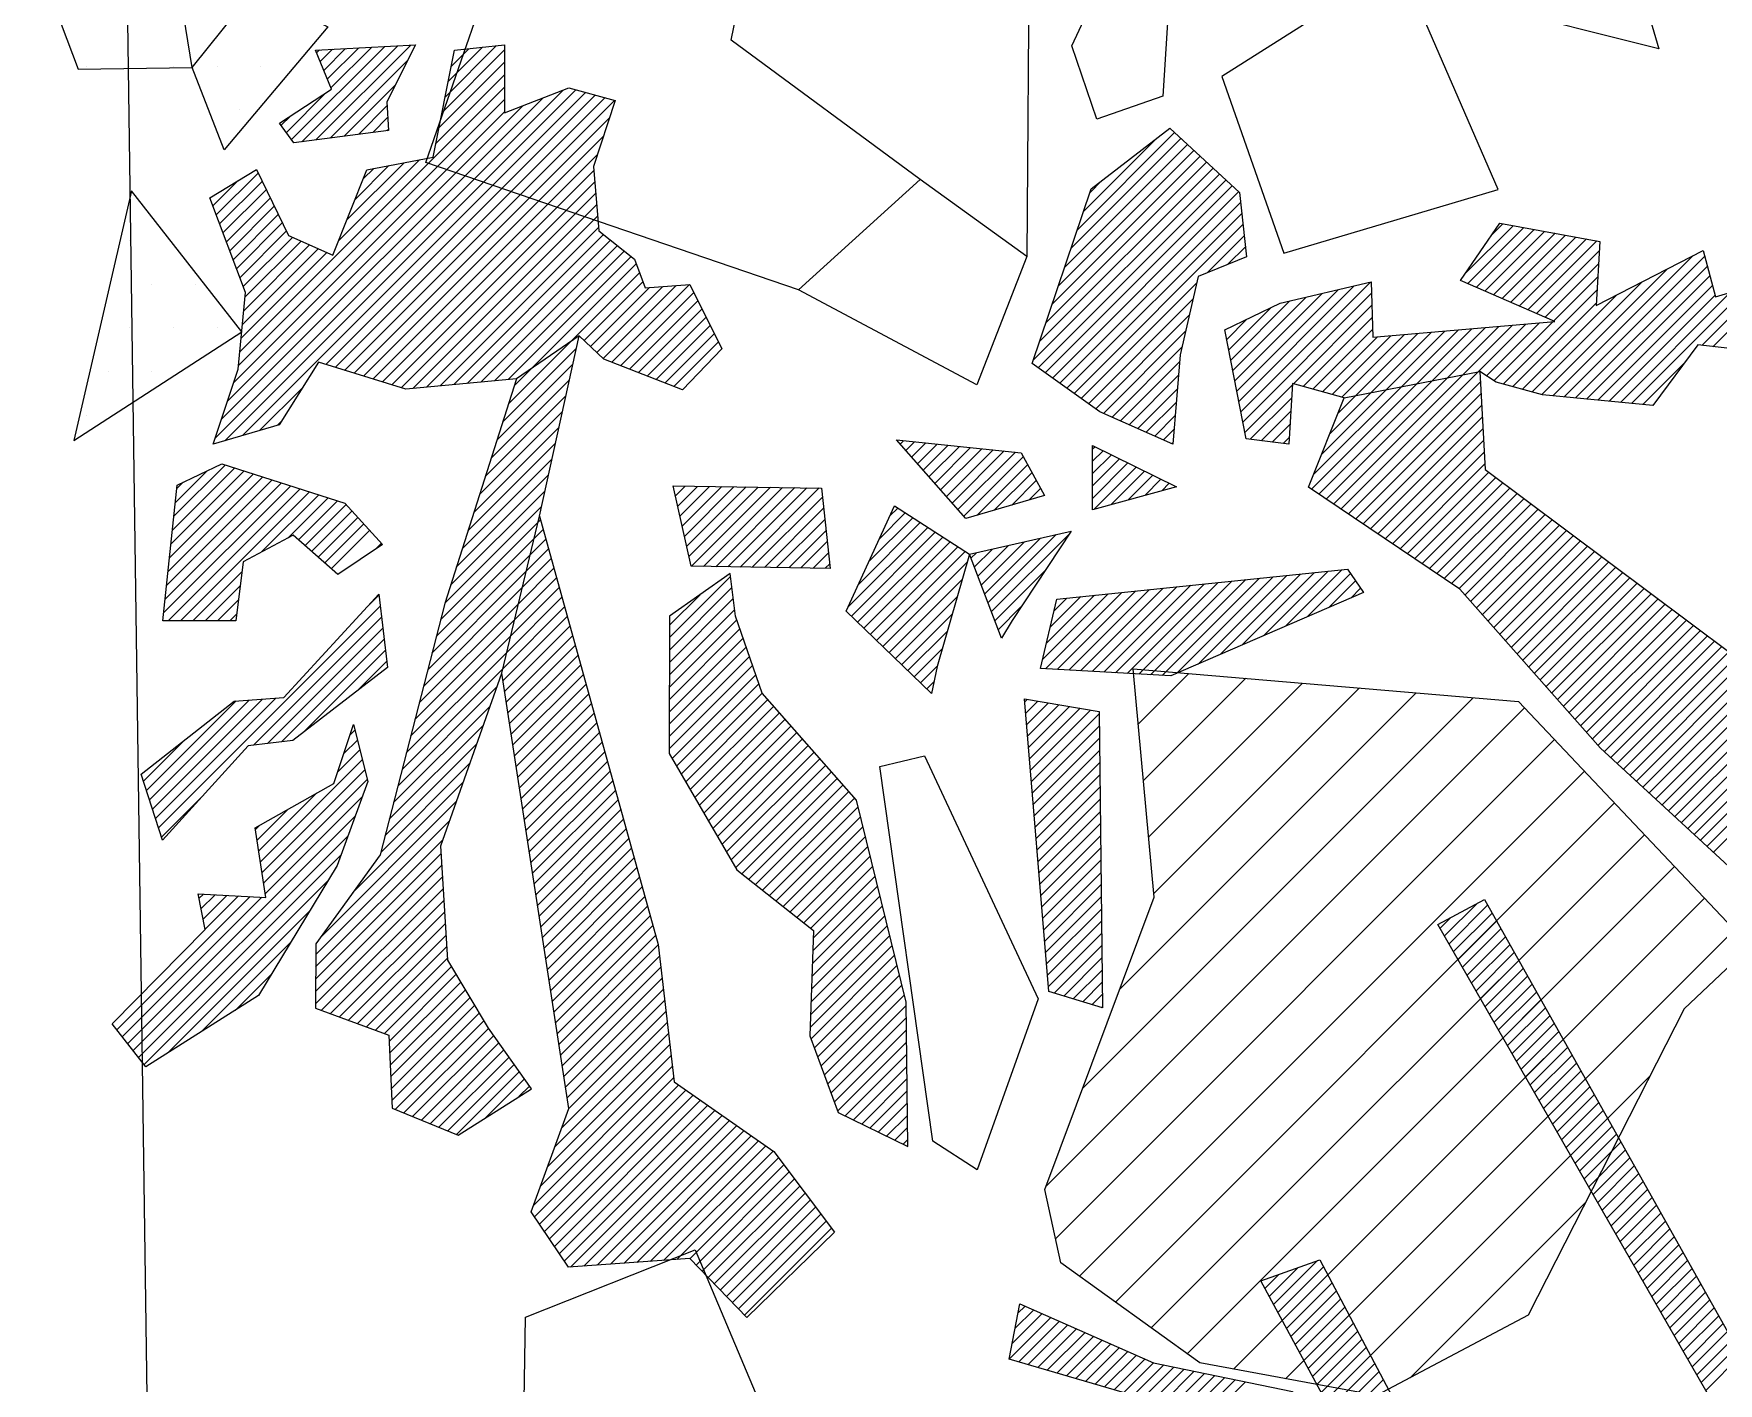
# Model space of a CAD drawing. Header units: metres. Extents: x -3.84 to -2.43, y -15.32 to -13.06.
# Drawn here: x -3.8401 to -3.3573, y -14.9024 to -14.5157 of the extents above; entities that cross this region are included whole.
import ezdxf

# ---------------------------------------------------------------- set-up
doc = ezdxf.new("R2010")
doc.units = ezdxf.units.M
doc.header["$LTSCALE"] = 25
doc.header["$MEASUREMENT"] = 0
doc.linetypes.add('STRICHPUNKTX2', pattern=[2, 1, -0.5, 0, -0.5])
doc.layers.get('0').update_dxf_attribs({"linetype": 'CONTINUOUS'})
for name, color, linetype in [('FEUER', 1, 'CONTINUOUS'), ('GRABUNGSGRENZE', 3, 'STRICHPUNKTX2'), ('KNOCHEN', 2, 'CONTINUOUS'), ('KNOCHENSCHRAFF', 2, 'CONTINUOUS'), ('STEINE', 4, 'CONTINUOUS'), ('STEINESCHRAFF', 4, 'CONTINUOUS')]:
    doc.layers.add(name, color=color, linetype=linetype)

# ---------------------------------------------------------------- blocks, each defined once
blk = doc.blocks.new('*X2')
at = {"color": 0}
for p, q in [((-372.307, -1453.827), (-370.516, -1452.036)), ((-372.218, -1453.384), (-370.752, -1451.918)), ((-372.128, -1452.941), (-371.147, -1451.96)), ((-372.039, -1452.498), (-371.542, -1452.002)), ((-371.95, -1452.055), (-371.938, -1452.043)), ((-372.397, -1454.27), (-370.517, -1452.39)), ((-372.486, -1454.713), (-370.517, -1452.744)), ((-378.811, -1463.159), (-368.837, -1453.186)), ((-378.633, -1462.627), (-369.414, -1453.409)), ((-378.53, -1463.232), (-368.476, -1453.178)), ((-378.139, -1461.073), (-370.518, -1453.452)), ((-378.102, -1460.682), (-370.518, -1453.098)), ((-378.028, -1463.083), (-368.198, -1453.253)), ((-375.64, -1461.049), (-367.92, -1453.329)), ((-375.37, -1461.132), (-367.642, -1453.404)), ((-375.1, -1461.216), (-367.364, -1453.48)), ((-378.454, -1462.096), (-369.991, -1453.632)), ((-378.276, -1461.564), (-370.519, -1453.807)), ((-374.829, -1461.299), (-367.51, -1453.98)), ((-374.559, -1461.382), (-367.682, -1454.505)), ((-375.264, -1457.491), (-372.957, -1455.184)), ((-375.031, -1456.904), (-373.392, -1455.266)), ((-374.797, -1456.317), (-373.828, -1455.347)), ((-374.564, -1455.73), (-374.263, -1455.429)), ((-374.289, -1461.465), (-367.853, -1455.029)), ((-378.873, -1456.504), (-378.148, -1455.779)), ((-378.777, -1456.761), (-377.579, -1455.563)), ((-378.68, -1457.018), (-377.463, -1455.801)), ((-374.018, -1461.549), (-367.956, -1455.486)), ((-373.748, -1461.632), (-367.929, -1455.813)), ((-378.584, -1457.275), (-377.348, -1456.039)), ((-378.487, -1457.532), (-377.233, -1456.278)), ((-373.478, -1461.715), (-367.903, -1456.14)), ((-378.391, -1457.789), (-377.117, -1456.516)), ((-378.294, -1458.047), (-377.002, -1456.754)), ((-373.146, -1461.737), (-367.876, -1456.467)), ((-372.756, -1461.7), (-367.849, -1456.794)), ((-378.198, -1458.304), (-376.886, -1456.992)), ((-378.101, -1458.561), (-376.771, -1457.23)), ((-372.365, -1461.663), (-367.823, -1457.121)), ((-371.974, -1461.626), (-367.676, -1457.327)), ((-378.065, -1460.292), (-375.612, -1457.839)), ((-378.028, -1459.901), (-375.858, -1457.731)), ((-378.005, -1458.818), (-376.593, -1457.406)), ((-377.991, -1459.511), (-376.103, -1457.623)), ((-377.954, -1459.12), (-376.348, -1457.514)), ((-371.584, -1461.589), (-367.479, -1457.485)), ((-371.193, -1461.552), (-367.283, -1457.642)), ((-370.802, -1461.514), (-367.087, -1457.799)), ((-370.412, -1461.477), (-366.891, -1457.957)), ((-369.737, -1461.156), (-366.745, -1458.165)), ((-368.62, -1460.393), (-366.649, -1458.422)), ((-368.239, -1460.365), (-366.553, -1458.68)), ((-368.055, -1460.535), (-366.364, -1458.844)), ((-367.872, -1460.706), (-365.98, -1458.814)), ((-367.689, -1460.877), (-365.597, -1458.784)), ((-367.443, -1460.984), (-365.213, -1458.754)), ((-367.189, -1461.083), (-365.093, -1458.988)), ((-366.934, -1461.182), (-364.976, -1459.224)), ((-366.679, -1461.281), (-364.858, -1459.46)), ((-366.425, -1461.379), (-364.741, -1459.696)), ((-366.17, -1461.478), (-364.623, -1459.932)), ((-365.915, -1461.577), (-364.506, -1460.168)), ((-370.571, -1462.697), (-368.461, -1460.587)), ((-370.405, -1462.178), (-368.62, -1460.393)), ((-365.661, -1461.676), (-364.388, -1460.404)), ((-370.737, -1463.217), (-368.56, -1461.04)), ((-370.239, -1461.658), (-369.737, -1461.156)), ((-377.526, -1462.935), (-376.314, -1461.723)), ((-370.902, -1463.736), (-368.66, -1461.493)), ((-371.068, -1464.255), (-368.759, -1461.946)), ((-377.024, -1462.787), (-376.918, -1462.681)), ((-371.234, -1464.775), (-368.859, -1462.399)), ((-371.4, -1465.294), (-368.958, -1462.852)), ((-371.566, -1465.814), (-369.058, -1463.305)), ((-371.732, -1466.333), (-369.157, -1463.758)), ((-371.898, -1466.853), (-369.257, -1464.212)), ((-372.23, -1467.892), (-369.456, -1465.118)), ((-372.064, -1467.372), (-369.356, -1464.665)), ((-372.352, -1468.367), (-369.56, -1465.576)), ((-369.56, -1465.576), (-369.486, -1465.501)), ((-372.474, -1468.843), (-369.672, -1466.041)), ((-369.784, -1466.506), (-369.332, -1466.055)), ((-369.672, -1466.041), (-369.409, -1465.778)), ((-372.597, -1469.319), (-369.784, -1466.506)), ((-369.896, -1466.972), (-369.256, -1466.332)), ((-372.719, -1469.795), (-369.896, -1466.972)), ((-370.12, -1467.903), (-369.102, -1466.885)), ((-370.008, -1467.437), (-369.179, -1466.609)), ((-372.841, -1470.271), (-370.008, -1467.437)), ((-370.343, -1468.834), (-368.949, -1467.439)), ((-370.231, -1468.368), (-369.025, -1467.162)), ((-365.79, -1468.876), (-364.038, -1467.124)), ((-365.79, -1469.23), (-363.999, -1467.439)), ((-372.964, -1470.747), (-370.12, -1467.903)), ((-370.567, -1469.765), (-368.795, -1467.993)), ((-370.455, -1469.299), (-368.872, -1467.716)), ((-365.791, -1469.585), (-363.96, -1467.754)), ((-365.789, -1468.522), (-364.914, -1467.647)), ((-373.086, -1471.223), (-370.231, -1468.368)), ((-370.563, -1470.114), (-368.718, -1468.269)), ((-365.792, -1470.293), (-363.863, -1468.364)), ((-365.791, -1469.939), (-363.921, -1468.068)), ((-373.209, -1471.699), (-370.343, -1468.834)), ((-370.516, -1470.42), (-368.641, -1468.546)), ((-370.469, -1470.727), (-368.565, -1468.823)), ((-365.793, -1470.647), (-363.772, -1468.626)), ((-365.793, -1471.001), (-363.681, -1468.889)), ((-373.331, -1472.175), (-370.455, -1469.299)), ((-370.421, -1471.033), (-368.488, -1469.1)), ((-370.374, -1471.339), (-368.411, -1469.376)), ((-365.794, -1471.355), (-363.59, -1469.151)), ((-365.794, -1471.709), (-363.499, -1469.414)), ((-373.453, -1472.651), (-370.567, -1469.765)), ((-370.327, -1471.646), (-368.334, -1469.653)), ((-370.28, -1471.952), (-368.258, -1469.93)), ((-365.795, -1472.064), (-363.408, -1469.676)), ((-365.715, -1472.337), (-363.316, -1469.939)), ((-373.576, -1473.127), (-370.738, -1470.289)), ((-370.233, -1472.259), (-368.181, -1470.207)), ((-365.585, -1472.56), (-363.225, -1470.201)), ((-373.698, -1473.603), (-370.93, -1470.835)), ((-370.185, -1472.565), (-368.104, -1470.484)), ((-370.138, -1472.871), (-368.027, -1470.76)), ((-365.455, -1472.784), (-363.134, -1470.464)), ((-365.325, -1473.007), (-362.969, -1470.652)), ((-365.194, -1473.231), (-362.804, -1470.84)), ((-373.82, -1474.079), (-371.123, -1471.381)), ((-370.091, -1473.178), (-367.951, -1471.037)), ((-370.044, -1473.484), (-367.874, -1471.314)), ((-365.064, -1473.454), (-362.638, -1471.028)), ((-364.934, -1473.678), (-362.473, -1471.216)), ((-369.997, -1473.79), (-367.797, -1471.591)), ((-369.95, -1474.097), (-367.72, -1471.868)), ((-364.804, -1473.901), (-362.307, -1471.404)), ((-364.674, -1474.125), (-362.142, -1471.592)), ((-364.544, -1474.348), (-361.976, -1471.78)), ((-373.943, -1474.555), (-371.315, -1471.927)), ((-369.902, -1474.403), (-367.644, -1472.144)), ((-364.414, -1474.571), (-361.811, -1471.968)), ((-364.284, -1474.795), (-361.645, -1472.156)), ((-364.153, -1475.018), (-361.48, -1472.344)), ((-374.065, -1475.03), (-371.508, -1472.473)), ((-369.855, -1474.71), (-367.567, -1472.421)), ((-369.808, -1475.016), (-367.49, -1472.698)), ((-364.023, -1475.242), (-361.314, -1472.532)), ((-363.893, -1475.465), (-361.148, -1472.72)), ((-374.871, -1476.19), (-371.7, -1473.019)), ((-369.761, -1475.322), (-367.413, -1472.975)), ((-369.714, -1475.629), (-367.336, -1473.252)), ((-363.714, -1475.64), (-360.983, -1472.908)), ((-363.517, -1475.796), (-360.817, -1473.096)), ((-363.32, -1475.952), (-360.652, -1473.284)), ((-375.792, -1477.464), (-371.892, -1473.565)), ((-369.666, -1475.935), (-367.26, -1473.528)), ((-369.619, -1476.241), (-367.183, -1473.805)), ((-363.123, -1476.109), (-360.486, -1473.472)), ((-362.926, -1476.265), (-360.384, -1473.723)), ((-375.928, -1477.954), (-372.085, -1474.111)), ((-369.572, -1476.548), (-367.106, -1474.082)), ((-362.729, -1476.422), (-360.314, -1474.007)), ((-362.531, -1476.578), (-360.244, -1474.291)), ((-375.929, -1478.308), (-372.277, -1474.657)), ((-369.525, -1476.854), (-367.029, -1474.359)), ((-369.478, -1477.16), (-366.953, -1474.635)), ((-362.334, -1476.735), (-360.174, -1474.574)), ((-375.929, -1478.662), (-372.331, -1475.064)), ((-369.431, -1477.467), (-366.876, -1474.912)), ((-369.383, -1477.773), (-366.799, -1475.189)), ((-362.137, -1476.891), (-360.104, -1474.858)), ((-361.94, -1477.047), (-360.035, -1475.142)), ((-375.931, -1479.371), (-372.29, -1475.73)), ((-375.93, -1479.017), (-372.311, -1475.397)), ((-369.336, -1478.08), (-366.722, -1475.466)), ((-361.743, -1477.204), (-359.965, -1475.426)), ((-361.67, -1477.485), (-359.895, -1475.709)), ((-375.762, -1479.555), (-372.27, -1476.064)), ((-369.289, -1478.386), (-366.646, -1475.743)), ((-369.242, -1478.692), (-366.569, -1476.019)), ((-361.683, -1477.851), (-359.825, -1475.993)), ((-375.503, -1479.65), (-372.25, -1476.397)), ((-369.195, -1478.999), (-366.492, -1476.296)), ((-369.147, -1479.305), (-366.415, -1476.573)), ((-361.709, -1478.585), (-359.686, -1476.561)), ((-361.696, -1478.218), (-359.755, -1476.277)), ((-375.245, -1479.745), (-372.23, -1476.73)), ((-374.986, -1479.84), (-372.209, -1477.064)), ((-369.1, -1479.611), (-366.339, -1476.85)), ((-369.053, -1479.918), (-366.262, -1477.127)), ((-361.736, -1479.318), (-359.546, -1477.128)), ((-361.723, -1478.951), (-359.616, -1476.844)), ((-374.728, -1479.935), (-372.189, -1477.397)), ((-369.006, -1480.224), (-366.185, -1477.403)), ((-361.749, -1479.684), (-359.476, -1477.412)), ((-374.469, -1480.031), (-372.169, -1477.73)), ((-374.211, -1480.126), (-372.149, -1478.064)), ((-368.959, -1480.531), (-366.11, -1477.682)), ((-368.912, -1480.837), (-366.073, -1477.999)), ((-361.762, -1480.051), (-359.406, -1477.696)), ((-361.735, -1480.378), (-359.337, -1477.979)), ((-373.952, -1480.221), (-372.034, -1478.303)), ((-373.827, -1480.449), (-371.901, -1478.523)), ((-368.864, -1481.143), (-366.037, -1478.316)), ((-368.817, -1481.45), (-366, -1478.633)), ((-361.64, -1480.636), (-359.267, -1478.263)), ((-361.544, -1480.894), (-359.197, -1478.547)), ((-373.811, -1480.787), (-371.768, -1478.744)), ((-373.795, -1481.125), (-371.635, -1478.965)), ((-368.77, -1481.756), (-365.964, -1478.95)), ((-361.449, -1481.152), (-359.127, -1478.831)), ((-361.353, -1481.41), (-359.057, -1479.114)), ((-373.78, -1481.462), (-371.502, -1479.185)), ((-373.764, -1481.8), (-371.369, -1479.406)), ((-368.723, -1482.062), (-365.927, -1479.267)), ((-368.676, -1482.369), (-365.891, -1479.584)), ((-361.258, -1481.668), (-359.006, -1479.417)), ((-373.748, -1482.138), (-371.236, -1479.626)), ((-373.651, -1482.395), (-371.103, -1479.847)), ((-373.4, -1482.497), (-370.97, -1480.067)), ((-368.878, -1482.925), (-365.854, -1479.901)), ((-361.162, -1481.926), (-359.003, -1479.767)), ((-373.149, -1482.599), (-370.824, -1480.275)), ((-372.898, -1482.702), (-370.678, -1480.482)), ((-369.283, -1484.037), (-365.781, -1480.535)), ((-369.081, -1483.481), (-365.818, -1480.218)), ((-361.067, -1482.184), (-358.999, -1480.117)), ((-360.971, -1482.442), (-358.995, -1480.467)), ((-372.646, -1482.804), (-370.532, -1480.69)), ((-372.395, -1482.906), (-370.386, -1480.897)), ((-369.485, -1484.593), (-365.745, -1480.852)), ((-360.756, -1482.581), (-358.991, -1480.816)), ((-372.144, -1483.009), (-370.24, -1481.105)), ((-371.893, -1483.111), (-370.094, -1481.313)), ((-371.062, -1482.634), (-369.948, -1481.52)), ((-369.688, -1485.149), (-365.708, -1481.169)), ((-369.659, -1485.473), (-365.672, -1481.486)), ((-360.519, -1482.697), (-358.988, -1481.166)), ((-360.282, -1482.814), (-358.984, -1481.516)), ((-370.102, -1482.028), (-369.802, -1481.728)), ((-369.516, -1485.684), (-365.529, -1481.697)), ((-369.374, -1485.896), (-365.321, -1481.842)), ((-369.231, -1486.107), (-365.113, -1481.988)), ((-360.044, -1482.93), (-358.98, -1481.866)), ((-369.089, -1486.318), (-364.904, -1482.133)), ((-368.947, -1486.529), (-364.696, -1482.279)), ((-368.804, -1486.74), (-364.488, -1482.424)), ((-359.807, -1483.046), (-358.977, -1482.216)), ((-368.625, -1486.914), (-364.28, -1482.57)), ((-368.244, -1486.887), (-364.072, -1482.715)), ((-367.863, -1486.86), (-363.864, -1482.86)), ((-359.569, -1483.162), (-358.973, -1482.566)), ((-359.332, -1483.278), (-358.969, -1482.915)), ((-367.482, -1486.832), (-363.656, -1483.006)), ((-367.101, -1486.805), (-363.448, -1483.151)), ((-366.721, -1486.778), (-363.24, -1483.297)), ((-366.34, -1486.75), (-363.032, -1483.442)), ((-359.095, -1483.394), (-358.965, -1483.265)), ((-365.959, -1486.723), (-362.823, -1483.588)), ((-365.578, -1486.696), (-362.665, -1483.783)), ((-365.202, -1486.673), (-362.513, -1483.984)), ((-365.028, -1486.853), (-362.361, -1484.186)), ((-364.855, -1487.033), (-362.209, -1484.388)), ((-364.681, -1487.213), (-362.057, -1484.589)), ((-364.507, -1487.393), (-361.905, -1484.791)), ((-364.333, -1487.572), (-361.754, -1484.993)), ((-364.159, -1487.752), (-361.602, -1485.194)), ((-363.986, -1487.932), (-361.45, -1485.396)), ((-363.812, -1488.112), (-361.298, -1485.598)), ((-363.638, -1488.292), (-361.146, -1485.8))]:
    blk.add_line(p, q, dxfattribs=at)
blk = doc.blocks.new('*X3')
at = {"color": 0}
for p, q in [((-376.62, -1454.604), (-373.95, -1451.935)), ((-376.328, -1454.666), (-373.577, -1451.915)), ((-375.921, -1454.613), (-373.205, -1451.896)), ((-375.902, -1452.119), (-375.815, -1452.031)), ((-375.8, -1452.37), (-375.442, -1452.012)), ((-375.698, -1452.621), (-375.069, -1451.993)), ((-375.595, -1452.873), (-374.696, -1451.973)), ((-375.493, -1453.124), (-374.323, -1451.954)), ((-375.515, -1454.56), (-373.302, -1452.347)), ((-376.768, -1454.399), (-375.636, -1453.267)), ((-375.108, -1454.507), (-373.658, -1453.057)), ((-376.917, -1454.194), (-376.654, -1453.932)), ((-374.702, -1454.454), (-373.886, -1453.638)), ((-374.295, -1454.401), (-373.866, -1453.971)), ((-373.889, -1454.348), (-373.845, -1454.305)), ((-354.099, -1457.186), (-351.315, -1454.402)), ((-354.642, -1458.79), (-350.765, -1454.912)), ((-354.461, -1458.255), (-350.948, -1454.742)), ((-354.28, -1457.72), (-351.132, -1454.572)), ((-353.918, -1456.651), (-351.864, -1454.597)), ((-355.185, -1460.393), (-350.214, -1455.422)), ((-355.004, -1459.859), (-350.397, -1455.252)), ((-354.823, -1459.324), (-350.581, -1455.082)), ((-355.366, -1460.928), (-350.03, -1455.592)), ((-355.227, -1461.142), (-349.847, -1455.762)), ((-355.02, -1461.289), (-349.663, -1455.932)), ((-353.737, -1456.117), (-353.401, -1455.78)), ((-354.814, -1461.436), (-349.48, -1456.102)), ((-354.607, -1461.583), (-349.428, -1456.403)), ((-354.401, -1461.73), (-349.393, -1456.722)), ((-354.195, -1461.877), (-349.358, -1457.041)), ((-350.382, -1458.419), (-349.323, -1457.359)), ((-343.003, -1458.464), (-341.612, -1457.073)), ((-342.914, -1458.729), (-341.312, -1457.127)), ((-342.668, -1458.836), (-341.013, -1457.181)), ((-342.422, -1458.943), (-340.713, -1457.235)), ((-342.217, -1457.324), (-341.911, -1457.019)), ((-342.175, -1459.051), (-340.413, -1457.289)), ((-341.929, -1459.158), (-340.114, -1457.343)), ((-349.788, -1458.178), (-349.288, -1457.678)), ((-341.683, -1459.265), (-339.814, -1457.397)), ((-341.437, -1459.373), (-339.515, -1457.451)), ((-341.191, -1459.48), (-339.215, -1457.505)), ((-340.944, -1459.587), (-339.149, -1457.792)), ((-340.792, -1461.91), (-337.186, -1458.304)), ((-340.698, -1459.695), (-339.17, -1458.167)), ((-340.472, -1461.944), (-336.458, -1457.929)), ((-340.15, -1461.975), (-336.123, -1457.948)), ((-339.829, -1462.007), (-336.049, -1458.227)), ((-353.988, -1462.025), (-350.684, -1458.72)), ((-349.475, -1462.107), (-346.165, -1458.798)), ((-349.417, -1462.403), (-345.704, -1458.69)), ((-341.07, -1461.834), (-337.914, -1458.679)), ((-340.452, -1459.802), (-339.192, -1458.542)), ((-339.507, -1462.039), (-335.974, -1458.506)), ((-339.185, -1462.07), (-335.899, -1458.785)), ((-338.219, -1462.166), (-334.888, -1458.835)), ((-336.204, -1460.504), (-334.385, -1458.684)), ((-335.887, -1460.54), (-333.881, -1458.534)), ((-353.782, -1462.172), (-350.789, -1459.179)), ((-349.705, -1460.924), (-348.01, -1459.229)), ((-349.648, -1461.219), (-347.549, -1459.121)), ((-349.59, -1461.515), (-347.088, -1459.013)), ((-349.532, -1461.811), (-346.627, -1458.905)), ((-349.359, -1462.699), (-345.669, -1459.009)), ((-341.904, -1461.608), (-339.213, -1458.917)), ((-341.626, -1461.683), (-339.235, -1459.292)), ((-341.348, -1461.759), (-338.643, -1459.053)), ((-338.863, -1462.102), (-335.825, -1459.064)), ((-338.541, -1462.134), (-335.392, -1458.985)), ((-353.576, -1462.319), (-350.894, -1459.637)), ((-349.821, -1460.332), (-349.242, -1459.753)), ((-349.763, -1460.628), (-348.56, -1459.424)), ((-347.909, -1461.602), (-345.659, -1459.352)), ((-347.632, -1461.679), (-345.648, -1459.695)), ((-353.353, -1462.45), (-350.999, -1460.096)), ((-347.355, -1461.755), (-345.638, -1460.038)), ((-347.078, -1461.832), (-345.505, -1460.258)), ((-346.802, -1461.909), (-345.118, -1460.225)), ((-346.525, -1461.986), (-344.731, -1460.191)), ((-346.129, -1461.943), (-344.343, -1460.158)), ((-345.689, -1461.857), (-343.956, -1460.124)), ((-345.249, -1461.771), (-343.569, -1460.091)), ((-344.81, -1461.685), (-343.182, -1460.057)), ((-344.37, -1461.599), (-342.795, -1460.024)), ((-343.931, -1461.513), (-342.408, -1459.991)), ((-343.491, -1461.427), (-342.021, -1459.957)), ((-343.052, -1461.341), (-341.634, -1459.924)), ((-342.612, -1461.255), (-341.247, -1459.89)), ((-342.376, -1461.372), (-340.86, -1459.857)), ((-342.164, -1461.514), (-340.473, -1459.823)), ((-353.107, -1462.558), (-351.104, -1460.554)), ((-352.862, -1462.666), (-351.17, -1460.974)), ((-346.546, -1465.189), (-342.612, -1461.255)), ((-337.897, -1462.197), (-336.71, -1461.01)), ((-352.616, -1462.774), (-351.202, -1461.359)), ((-349.302, -1462.995), (-347.936, -1461.629)), ((-347.391, -1464.62), (-344.37, -1461.599)), ((-347.34, -1464.215), (-344.81, -1461.685)), ((-347.18, -1464.762), (-343.931, -1461.513)), ((-346.969, -1464.904), (-343.491, -1461.427)), ((-346.757, -1465.047), (-343.052, -1461.341)), ((-346.335, -1465.331), (-342.549, -1461.546)), ((-352.371, -1462.882), (-351.233, -1461.744)), ((-352.126, -1462.991), (-351.264, -1462.129)), ((-349.146, -1463.193), (-347.959, -1462.006)), ((-347.102, -1463.624), (-345.249, -1461.771)), ((-346.864, -1463.032), (-345.689, -1461.857)), ((-346.627, -1462.441), (-346.129, -1461.943)), ((-346.123, -1465.473), (-342.531, -1461.881)), ((-345.912, -1465.616), (-342.514, -1462.217)), ((-351.88, -1463.099), (-351.296, -1462.514)), ((-348.832, -1463.232), (-347.982, -1462.382)), ((-345.701, -1465.758), (-342.496, -1462.553)), ((-351.635, -1463.207), (-351.327, -1462.899)), ((-348.518, -1463.272), (-348.004, -1462.758)), ((-348.205, -1463.312), (-348.027, -1463.134)), ((-345.489, -1465.9), (-342.478, -1462.889)), ((-359.183, -1463.33), (-359.085, -1463.232)), ((-359.017, -1463.517), (-358.764, -1463.265)), ((-358.851, -1463.705), (-358.443, -1463.297)), ((-358.685, -1463.893), (-358.122, -1463.33)), ((-358.519, -1464.081), (-357.801, -1463.363)), ((-358.353, -1464.268), (-357.48, -1463.395)), ((-358.188, -1464.456), (-357.159, -1463.428)), ((-358.022, -1464.644), (-356.838, -1463.461)), ((-357.856, -1464.832), (-356.518, -1463.493)), ((-357.69, -1465.019), (-356.197, -1463.526)), ((-357.524, -1465.207), (-355.876, -1463.559)), ((-353.665, -1464.176), (-353.127, -1463.638)), ((-353.664, -1463.822), (-353.364, -1463.522)), ((-353.663, -1463.467), (-353.601, -1463.405)), ((-351.39, -1463.315), (-351.359, -1463.284)), ((-345.278, -1466.042), (-342.46, -1463.225)), ((-345.067, -1466.184), (-342.443, -1463.56)), ((-380.073, -1466.19), (-377.981, -1464.097)), ((-380.031, -1465.794), (-378.249, -1464.012)), ((-379.989, -1465.398), (-378.517, -1463.926)), ((-379.946, -1465.002), (-379.045, -1464.101)), ((-357.358, -1465.395), (-355.649, -1463.686)), ((-356.982, -1465.372), (-355.525, -1463.915)), ((-356.482, -1465.225), (-355.401, -1464.145)), ((-353.666, -1464.884), (-352.653, -1463.871)), ((-353.665, -1464.53), (-352.89, -1463.755)), ((-353.634, -1465.206), (-352.416, -1463.988)), ((-353.147, -1465.072), (-352.179, -1464.104)), ((-344.855, -1466.327), (-342.425, -1463.896)), ((-344.644, -1466.469), (-342.312, -1464.137)), ((-380.285, -1468.169), (-376.643, -1464.527)), ((-380.243, -1467.773), (-376.911, -1464.441)), ((-380.201, -1467.377), (-377.178, -1464.355)), ((-380.158, -1466.981), (-377.446, -1464.269)), ((-380.154, -1468.391), (-376.375, -1464.613)), ((-380.116, -1466.585), (-377.714, -1464.183)), ((-379.904, -1464.606), (-379.722, -1464.424)), ((-365.617, -1464.815), (-365.337, -1464.535)), ((-365.553, -1465.104), (-364.988, -1464.54)), ((-365.49, -1465.394), (-364.64, -1464.544)), ((-365.426, -1465.684), (-364.291, -1464.549)), ((-365.362, -1465.974), (-363.942, -1464.554)), ((-365.298, -1466.263), (-363.593, -1464.559)), ((-365.234, -1466.553), (-363.245, -1464.564)), ((-365.159, -1466.832), (-362.896, -1464.568)), ((-364.811, -1466.837), (-362.547, -1464.573)), ((-364.462, -1466.842), (-362.198, -1464.578)), ((-364.114, -1466.847), (-361.85, -1464.583)), ((-363.765, -1466.852), (-361.501, -1464.587)), ((-355.981, -1465.078), (-355.278, -1464.375)), ((-355.481, -1464.931), (-355.154, -1464.604)), ((-352.659, -1464.938), (-351.942, -1464.221)), ((-352.172, -1464.804), (-351.705, -1464.337)), ((-351.684, -1464.671), (-351.468, -1464.454)), ((-344.433, -1466.611), (-342.109, -1464.288)), ((-344.221, -1466.753), (-341.907, -1464.439)), ((-344.01, -1466.896), (-341.705, -1464.59)), ((-379.801, -1468.392), (-376.108, -1464.698)), ((-377.486, -1466.431), (-375.84, -1464.784)), ((-376.728, -1466.026), (-375.572, -1464.87)), ((-376.423, -1466.075), (-375.304, -1464.956)), ((-376.236, -1466.241), (-375.056, -1465.061)), ((-363.417, -1466.857), (-361.408, -1464.848)), ((-343.799, -1467.038), (-341.503, -1464.742)), ((-343.587, -1467.18), (-341.3, -1464.893)), ((-343.376, -1467.322), (-341.098, -1465.044)), ((-376.048, -1466.406), (-374.887, -1465.246)), ((-375.86, -1466.572), (-374.719, -1465.431)), ((-363.068, -1466.862), (-361.373, -1465.167)), ((-362.72, -1466.867), (-361.338, -1465.486)), ((-360.374, -1467.349), (-358.604, -1465.579)), ((-360.073, -1466.695), (-358.818, -1465.441)), ((-359.772, -1466.041), (-359.033, -1465.302)), ((-359.471, -1465.386), (-359.248, -1465.163)), ((-343.165, -1467.465), (-340.896, -1465.196)), ((-342.993, -1467.646), (-340.694, -1465.347)), ((-342.827, -1467.834), (-340.491, -1465.498)), ((-375.672, -1466.738), (-374.551, -1465.616)), ((-375.485, -1466.904), (-374.382, -1465.801)), ((-362.371, -1466.872), (-361.304, -1465.804)), ((-360.675, -1468.004), (-358.389, -1465.718)), ((-360.578, -1468.261), (-358.174, -1465.857)), ((-360.398, -1468.434), (-357.959, -1465.995)), ((-356.762, -1467.627), (-355.162, -1466.027)), ((-356.664, -1467.883), (-354.705, -1465.924)), ((-356.567, -1468.139), (-354.33, -1465.902)), ((-342.661, -1468.022), (-340.289, -1465.649)), ((-342.495, -1468.209), (-340.087, -1465.801)), ((-342.329, -1468.397), (-339.884, -1465.952)), ((-374.203, -1466.329), (-374.045, -1466.172)), ((-362.023, -1466.877), (-361.269, -1466.123)), ((-361.675, -1466.882), (-361.234, -1466.442)), ((-360.217, -1468.607), (-357.744, -1466.134)), ((-360.037, -1468.781), (-357.529, -1466.273)), ((-359.857, -1468.954), (-357.314, -1466.411)), ((-357.152, -1466.603), (-356.99, -1466.441)), ((-357.055, -1466.859), (-356.533, -1466.337)), ((-356.957, -1467.115), (-356.076, -1466.234)), ((-356.86, -1467.371), (-355.619, -1466.13)), ((-342.163, -1468.584), (-339.682, -1466.103)), ((-341.997, -1468.772), (-339.48, -1466.255)), ((-341.831, -1468.96), (-339.278, -1466.406)), ((-341.665, -1469.147), (-339.075, -1466.557)), ((-379.448, -1468.392), (-378.039, -1466.984)), ((-361.326, -1466.887), (-361.199, -1466.76)), ((-359.677, -1469.127), (-357.261, -1466.711)), ((-356.469, -1468.395), (-355.024, -1466.95)), ((-349.388, -1469.091), (-347.309, -1467.012)), ((-348.764, -1468.821), (-346.915, -1466.972)), ((-348.14, -1468.551), (-346.521, -1466.931)), ((-347.517, -1468.281), (-346.273, -1467.038)), ((-341.499, -1469.335), (-338.873, -1466.708)), ((-341.333, -1469.522), (-338.671, -1466.86)), ((-341.168, -1469.71), (-338.469, -1467.011)), ((-379.095, -1468.393), (-378.089, -1467.387)), ((-359.496, -1469.3), (-357.403, -1467.207)), ((-354.348, -1469.809), (-352.036, -1467.497)), ((-354.013, -1469.827), (-351.642, -1467.457)), ((-353.678, -1469.846), (-351.248, -1467.416)), ((-353.344, -1469.865), (-350.854, -1467.376)), ((-353.009, -1469.884), (-350.46, -1467.335)), ((-352.674, -1469.903), (-350.066, -1467.295)), ((-352.34, -1469.922), (-349.672, -1467.255)), ((-352.005, -1469.941), (-349.278, -1467.214)), ((-351.67, -1469.96), (-348.884, -1467.174)), ((-351.259, -1469.902), (-348.49, -1467.133)), ((-350.635, -1469.632), (-348.097, -1467.093)), ((-350.011, -1469.362), (-347.703, -1467.053)), ((-346.893, -1468.011), (-346.129, -1467.247)), ((-346.269, -1467.74), (-345.985, -1467.456)), ((-341.002, -1469.898), (-338.266, -1467.162)), ((-340.836, -1470.085), (-338.064, -1467.314)), ((-340.67, -1470.273), (-337.862, -1467.465)), ((-380.433, -1474.327), (-374.08, -1467.975)), ((-378.742, -1468.394), (-378.138, -1467.79)), ((-374.424, -1467.965), (-374.118, -1467.659)), ((-359.316, -1469.474), (-357.546, -1467.704)), ((-356.372, -1468.651), (-355.718, -1467.997)), ((-355.094, -1469.495), (-353.218, -1467.618)), ((-355.017, -1469.771), (-352.824, -1467.578)), ((-354.987, -1469.034), (-353.612, -1467.659)), ((-354.88, -1468.573), (-354.006, -1467.699)), ((-354.773, -1468.113), (-354.4, -1467.74)), ((-354.682, -1469.79), (-352.43, -1467.538)), ((-340.504, -1470.46), (-337.66, -1467.616)), ((-340.338, -1470.648), (-337.457, -1467.768)), ((-340.172, -1470.836), (-337.255, -1467.919)), ((-378.389, -1468.394), (-378.188, -1468.193)), ((-377.708, -1471.956), (-374.042, -1468.29)), ((-359.136, -1469.647), (-357.689, -1468.2)), ((-340.006, -1471.023), (-337.053, -1468.07)), ((-339.84, -1471.211), (-336.851, -1468.221)), ((-339.674, -1471.398), (-336.648, -1468.373)), ((-377.307, -1471.908), (-374.005, -1468.606)), ((-376.906, -1471.861), (-373.967, -1468.921)), ((-358.956, -1469.82), (-357.831, -1468.696)), ((-339.508, -1471.586), (-336.446, -1468.524)), ((-339.342, -1471.774), (-336.244, -1468.675)), ((-339.176, -1471.961), (-336.041, -1468.827)), ((-339, -1472.138), (-335.839, -1468.978)), ((-376.285, -1471.593), (-373.929, -1469.237)), ((-358.775, -1469.994), (-357.974, -1469.192)), ((-338.816, -1472.308), (-335.637, -1469.129)), ((-338.632, -1472.478), (-335.435, -1469.28)), ((-338.448, -1472.647), (-335.232, -1469.432)), ((-374.742, -1470.404), (-373.891, -1469.553)), ((-358.595, -1470.167), (-358.117, -1469.689)), ((-338.264, -1472.817), (-335.03, -1469.583)), ((-338.08, -1472.986), (-334.828, -1469.734)), ((-337.896, -1473.156), (-334.626, -1469.886)), ((-358.415, -1470.34), (-358.208, -1470.134)), ((-337.712, -1473.326), (-334.423, -1470.037)), ((-337.528, -1473.495), (-334.221, -1470.188)), ((-337.344, -1473.665), (-334.002, -1470.322)), ((-380.778, -1473.258), (-378.211, -1470.691)), ((-380.692, -1473.525), (-377.831, -1470.665)), ((-380.606, -1473.793), (-377.451, -1470.638)), ((-380.519, -1474.06), (-377.071, -1470.612)), ((-355.611, -1470.718), (-355.537, -1470.645)), ((-355.584, -1471.045), (-355.235, -1470.696)), ((-355.556, -1471.371), (-354.932, -1470.747)), ((-355.529, -1471.697), (-354.63, -1470.798)), ((-355.502, -1472.023), (-354.327, -1470.849)), ((-355.475, -1472.35), (-354.025, -1470.9)), ((-337.16, -1473.835), (-333.779, -1470.454)), ((-336.977, -1474.004), (-333.557, -1470.585)), ((-336.793, -1474.174), (-333.335, -1470.717)), ((-336.609, -1474.343), (-333.113, -1470.848)), ((-355.447, -1472.676), (-353.722, -1470.951)), ((-355.42, -1473.002), (-353.471, -1471.053)), ((-336.425, -1474.513), (-332.891, -1470.98)), ((-336.241, -1474.683), (-332.669, -1471.111)), ((-336.057, -1474.852), (-332.447, -1471.242)), ((-335.873, -1475.022), (-332.225, -1471.374)), ((-380.864, -1472.991), (-379.672, -1471.798)), ((-375.123, -1472.199), (-374.733, -1471.809)), ((-374.945, -1471.667), (-374.804, -1471.526)), ((-355.393, -1473.329), (-353.467, -1471.403)), ((-355.365, -1473.655), (-353.464, -1471.753)), ((-375.301, -1472.731), (-374.663, -1472.093)), ((-355.338, -1473.981), (-353.46, -1472.103)), ((-377.513, -1475.296), (-374.593, -1472.376)), ((-377.466, -1475.603), (-374.522, -1472.659)), ((-355.311, -1474.307), (-353.456, -1472.453)), ((-355.284, -1474.634), (-353.453, -1472.803)), ((-377.42, -1475.91), (-374.452, -1472.942)), ((-355.256, -1474.96), (-353.449, -1473.153)), ((-380.347, -1474.595), (-379.203, -1473.451)), ((-377.606, -1474.682), (-376.715, -1473.791)), ((-377.56, -1474.989), (-375.9, -1473.33)), ((-377.373, -1476.217), (-374.596, -1473.44)), ((-355.229, -1475.286), (-353.446, -1473.503)), ((-381.313, -1480.51), (-374.799, -1473.996)), ((-377.653, -1474.376), (-377.529, -1474.252)), ((-355.202, -1475.612), (-353.442, -1473.853)), ((-355.174, -1475.939), (-353.438, -1474.203)), ((-381.157, -1480.708), (-375.001, -1474.552)), ((-355.147, -1476.265), (-353.435, -1474.553)), ((-381.001, -1480.906), (-375.203, -1475.107)), ((-355.12, -1476.591), (-353.431, -1474.902)), ((-355.092, -1476.917), (-353.428, -1475.252)), ((-355.065, -1477.244), (-353.424, -1475.602)), ((-380.845, -1481.103), (-375.563, -1475.821)), ((-355.038, -1477.57), (-353.42, -1475.952)), ((-381.625, -1480.115), (-377.806, -1476.296)), ((-381.469, -1480.313), (-377.471, -1476.314)), ((-379.273, -1476.349), (-379.147, -1476.223)), ((-379.215, -1476.644), (-378.812, -1476.242)), ((-379.156, -1476.939), (-378.477, -1476.26)), ((-379.098, -1477.234), (-378.141, -1476.278)), ((-355.011, -1477.896), (-353.417, -1476.302)), ((-354.983, -1478.222), (-353.413, -1476.652)), ((-380.163, -1480.775), (-376.104, -1476.716)), ((-354.956, -1478.549), (-353.409, -1477.002)), ((-379.201, -1480.166), (-376.646, -1477.611)), ((-354.929, -1478.875), (-353.406, -1477.352)), ((-354.764, -1479.064), (-353.402, -1477.702)), ((-354.492, -1479.145), (-353.399, -1478.052)), ((-378.239, -1479.558), (-377.188, -1478.507)), ((-354.221, -1479.227), (-353.395, -1478.402)), ((-353.949, -1479.309), (-353.391, -1478.752)), ((-353.677, -1479.391), (-353.388, -1479.102)), ((-353.406, -1479.473), (-353.384, -1479.452))]:
    blk.add_line(p, q, dxfattribs=at)
blk = doc.blocks.new('*X4')
at = {"color": 0}
for p, q in [((-343.578, -1477.424), (-342.646, -1476.492)), ((-343.449, -1477.648), (-342.345, -1476.544)), ((-343.707, -1477.199), (-343.409, -1476.901)), ((-343.32, -1477.873), (-342.217, -1476.77)), ((-343.191, -1478.097), (-342.09, -1476.996)), ((-343.062, -1478.322), (-341.963, -1477.223)), ((-342.933, -1478.546), (-341.835, -1477.449)), ((-342.804, -1478.771), (-341.708, -1477.675)), ((-342.675, -1478.995), (-341.581, -1477.901)), ((-342.546, -1479.22), (-341.453, -1478.128)), ((-342.417, -1479.444), (-341.326, -1478.354)), ((-342.288, -1479.669), (-341.199, -1478.58)), ((-342.159, -1479.893), (-341.071, -1478.806)), ((-342.03, -1480.118), (-340.944, -1479.032)), ((-341.901, -1480.343), (-340.817, -1479.259)), ((-341.772, -1480.567), (-340.689, -1479.485)), ((-341.643, -1480.792), (-340.562, -1479.711)), ((-341.514, -1481.016), (-340.435, -1479.937)), ((-341.384, -1481.241), (-340.307, -1480.163)), ((-341.255, -1481.465), (-340.18, -1480.39)), ((-341.126, -1481.69), (-340.053, -1480.616)), ((-340.997, -1481.914), (-339.925, -1480.842)), ((-340.868, -1482.139), (-339.798, -1481.068)), ((-340.739, -1482.363), (-339.67, -1481.294)), ((-340.61, -1482.588), (-339.543, -1481.521)), ((-340.481, -1482.812), (-339.416, -1481.747)), ((-340.352, -1483.037), (-339.288, -1481.973)), ((-340.223, -1483.261), (-339.161, -1482.199)), ((-340.094, -1483.486), (-339.034, -1482.425)), ((-339.965, -1483.71), (-338.906, -1482.652)), ((-339.836, -1483.935), (-338.779, -1482.878)), ((-339.707, -1484.159), (-338.652, -1483.104)), ((-339.578, -1484.384), (-338.524, -1483.33)), ((-339.449, -1484.609), (-338.397, -1483.556)), ((-339.32, -1484.833), (-338.27, -1483.783)), ((-339.191, -1485.058), (-338.142, -1484.009)), ((-339.062, -1485.282), (-338.015, -1484.235)), ((-338.933, -1485.507), (-337.888, -1484.461)), ((-338.804, -1485.731), (-337.76, -1484.687)), ((-338.675, -1485.956), (-337.633, -1484.914)), ((-338.546, -1486.18), (-337.506, -1485.14)), ((-338.417, -1486.405), (-337.378, -1485.366)), ((-338.288, -1486.629), (-337.251, -1485.592)), ((-338.159, -1486.854), (-337.123, -1485.818)), ((-338.03, -1487.078), (-336.996, -1486.045)), ((-337.901, -1487.303), (-336.869, -1486.271)), ((-348.482, -1487.984), (-347.219, -1486.721)), ((-337.772, -1487.527), (-336.741, -1486.497)), ((-337.643, -1487.752), (-336.614, -1486.723)), ((-348.73, -1487.526), (-348.327, -1487.122)), ((-348.606, -1487.755), (-347.773, -1486.922)), ((-348.358, -1488.214), (-347.049, -1486.905)), ((-348.233, -1488.443), (-346.927, -1487.137)), ((-337.514, -1487.976), (-336.487, -1486.949)), ((-337.385, -1488.201), (-336.359, -1487.176)), ((-348.109, -1488.672), (-346.804, -1487.368)), ((-347.985, -1488.902), (-346.682, -1487.599)), ((-337.256, -1488.425), (-336.232, -1487.402)), ((-337.127, -1488.65), (-336.105, -1487.628)), ((-355.975, -1489.113), (-355.108, -1488.247)), ((-355.889, -1488.674), (-355.353, -1488.138)), ((-355.803, -1488.234), (-355.599, -1488.03)), ((-347.861, -1489.131), (-346.56, -1487.83)), ((-347.737, -1489.361), (-346.437, -1488.061)), ((-336.998, -1488.875), (-335.977, -1487.854)), ((-336.869, -1489.099), (-335.85, -1488.081)), ((-356.056, -1489.548), (-354.863, -1488.355)), ((-355.783, -1489.628), (-354.618, -1488.464)), ((-355.509, -1489.708), (-354.373, -1488.572)), ((-355.236, -1489.788), (-354.128, -1488.68)), ((-347.613, -1489.59), (-346.315, -1488.292)), ((-347.488, -1489.819), (-346.192, -1488.523)), ((-347.364, -1490.049), (-346.07, -1488.754)), ((-336.74, -1489.324), (-335.723, -1488.307)), ((-336.61, -1489.548), (-335.595, -1488.533)), ((-336.481, -1489.773), (-335.468, -1488.759)), ((-354.962, -1489.868), (-353.882, -1488.789)), ((-354.688, -1489.948), (-353.637, -1488.897)), ((-354.415, -1490.028), (-353.392, -1489.005)), ((-354.141, -1490.108), (-353.147, -1489.114)), ((-353.868, -1490.188), (-352.902, -1489.222)), ((-347.24, -1490.278), (-345.947, -1488.985)), ((-347.116, -1490.507), (-345.825, -1489.217)), ((-336.352, -1489.997), (-335.341, -1488.985)), ((-336.223, -1490.222), (-335.213, -1489.212)), ((-353.594, -1490.268), (-352.656, -1489.331)), ((-353.321, -1490.348), (-352.411, -1489.439)), ((-353.047, -1490.428), (-352.166, -1489.547)), ((-352.774, -1490.508), (-351.921, -1489.656)), ((-352.5, -1490.588), (-351.628, -1489.717)), ((-346.992, -1490.737), (-345.702, -1489.448)), ((-346.867, -1490.966), (-345.58, -1489.679)), ((-336.094, -1490.446), (-335.086, -1489.438)), ((-352.226, -1490.668), (-351.336, -1489.777)), ((-351.953, -1490.748), (-351.043, -1489.838)), ((-351.679, -1490.828), (-350.75, -1489.899)), ((-351.406, -1490.908), (-350.457, -1489.959)), ((-351.132, -1490.988), (-350.164, -1490.02)), ((-350.859, -1491.068), (-349.871, -1490.08)), ((-350.585, -1491.148), (-349.578, -1490.141)), ((-350.311, -1491.228), (-349.285, -1490.202)), ((-346.743, -1491.196), (-345.458, -1489.91)), ((-346.619, -1491.425), (-345.335, -1490.141))]:
    blk.add_line(p, q, dxfattribs=at)
blk = doc.blocks.new('*X7')
at = {"color": 0}
for p, q in [((-352.353, -1471.349), (-350.906, -1469.903)), ((-352.204, -1472.968), (-349.277, -1470.041)), ((-352.055, -1474.587), (-347.648, -1470.18)), ((-351.906, -1476.205), (-346.019, -1470.318)), ((-354.993, -1484.596), (-341.285, -1470.888)), ((-353.937, -1481.772), (-342.76, -1470.596)), ((-352.881, -1478.949), (-344.389, -1470.457)), ((-354.723, -1486.094), (-340.425, -1471.796)), ((-354.037, -1487.175), (-339.566, -1472.705)), ((-353.009, -1487.915), (-338.707, -1473.613)), ((-351.982, -1488.656), (-337.848, -1474.522)), ((-350.954, -1489.396), (-336.989, -1475.431)), ((-349.626, -1489.836), (-336.129, -1476.339)), ((-348.133, -1490.11), (-335.27, -1477.248)), ((-346.639, -1490.384), (-337.7, -1481.446)), ((-344.569, -1490.082), (-339.525, -1485.038))]:
    blk.add_line(p, q, dxfattribs=at)
blk = doc.blocks.new('*X8')
at = {"color": 0}
for p, q in [((-382.5, -1452.5), (-382.5, -1452.5)), ((-381.25, -1452.5), (-381.25, -1452.5)), ((-380, -1452.5), (-380, -1452.5)), ((-378.75, -1452.5), (-378.75, -1452.5)), ((-377.5, -1452.5), (-377.5, -1452.5)), ((-378.125, -1453.75), (-378.125, -1453.75)), ((-381.25, -1457.5), (-381.25, -1457.5)), ((-380.625, -1458.75), (-380.625, -1458.75)), ((-379.375, -1458.75), (-379.375, -1458.75)), ((-381.25, -1460), (-381.25, -1460)), ((-380, -1460), (-380, -1460)), ((-378.75, -1460), (-378.75, -1460)), ((-381.875, -1461.25), (-381.875, -1461.25)), ((-380.625, -1461.25), (-380.625, -1461.25)), ((-382.5, -1462.5), (-382.5, -1462.5))]:
    blk.add_line(p, q, dxfattribs=at)

msp = doc.modelspace()

# ---------------------------------------------------------------- linework, layer by layer
at = {"layer": 'GRABUNGSGRENZE', "flags": 128}
msp.add_lwpolyline([(-2.47126, -15.30532), (-2.44701, -13.06803), (-3.83357, -13.06006), (-3.8021, -15.30357)], dxfattribs=at)
at = {"layer": 'KNOCHEN'}
for points in [[(-3.70174, -14.61455), (-3.73344, -14.61756), (-3.75848, -14.60985), (-3.76976, -14.62773), (-3.78869, -14.63332), (-3.78149, -14.61186), (-3.77941, -14.58987), (-3.78959, -14.56276), (-3.77628, -14.5546), (-3.76711, -14.57354), (-3.75434, -14.57918), (-3.74459, -14.55466), (-3.72566, -14.55111), (-3.71948, -14.52044), (-3.70516, -14.51893), (-3.70519, -14.53836), (-3.68677, -14.53124), (-3.67349, -14.53484), (-3.67965, -14.55374), (-3.67815, -14.57215), (-3.66794, -14.58035), (-3.66488, -14.58854), (-3.6521, -14.58753), (-3.64293, -14.60596), (-3.6542, -14.6177), (-3.67668, -14.60897), (-3.67668, -14.60897), (-3.68382, -14.60231)], [(-3.76962, -14.54132), (-3.75477, -14.53163), (-3.75935, -14.52038), (-3.73072, -14.51889), (-3.73893, -14.53524), (-3.73843, -14.54342), (-3.76553, -14.54695), (-3.76962, -14.54132)], [(-3.53457, -14.62403), (-3.55398, -14.6102), (-3.53702, -14.56012), (-3.51449, -14.54278), (-3.49458, -14.56122), (-3.49257, -14.57962), (-3.50638, -14.58523), (-3.51154, -14.60771), (-3.51362, -14.63327), (-3.53457, -14.62403)], [(-3.46452, -14.62006), (-3.47934, -14.61595), (-3.48039, -14.63333), (-3.49266, -14.63177), (-3.49874, -14.60058), (-3.48288, -14.59293), (-3.45679, -14.58684), (-3.45631, -14.60269), (-3.40415, -14.59818), (-3.43123, -14.58638), (-3.41995, -14.57003), (-3.39133, -14.5752), (-3.39238, -14.5936), (-3.36168, -14.5778), (-3.35813, -14.5911), (-3.32743, -14.58195), (-3.31673, -14.6014), (-3.32237, -14.60957), (-3.36326, -14.6049), (-3.37607, -14.62226), (-3.40777, -14.61914), (-3.42105, -14.61554), (-3.42565, -14.61246)], [(-3.70174, -14.61455), (-3.7223, -14.67893), (-3.74083, -14.75099), (-3.75928, -14.77652), (-3.75931, -14.79493), (-3.73836, -14.80263), (-3.73737, -14.8236), (-3.71847, -14.8313), (-3.69748, -14.81804), (-3.70973, -14.80064), (-3.72145, -14.78119), (-3.72344, -14.74846), (-3.70597, -14.6989), (-3.69516, -14.65393), (-3.68382, -14.60231), (-3.70174, -14.61455)], [(-3.25173, -14.86481), (-3.2711, -14.83104), (-3.39107, -14.7204), (-3.43138, -14.67483), (-3.47479, -14.64561), (-3.46452, -14.62006), (-3.42565, -14.61246), (-3.42416, -14.64058), (-3.34195, -14.70207), (-3.32203, -14.71387), (-3.30419, -14.74457), (-3.25265, -14.8009), (-3.22148, -14.81527), (-3.22461, -14.84645)], [(-3.57297, -14.65465), (-3.59287, -14.63212), (-3.55709, -14.63576), (-3.55046, -14.64804), (-3.57297, -14.65465)], [(-3.53663, -14.63374), (-3.51262, -14.64554), (-3.53666, -14.65215), (-3.53663, -14.63374)], [(-3.80309, -14.68391), (-3.79893, -14.64506), (-3.78614, -14.63895), (-3.75088, -14.65025), (-3.74017, -14.66203), (-3.75296, -14.6707), (-3.76573, -14.65943), (-3.78005, -14.66708), (-3.78213, -14.68394), (-3.80309, -14.68391)], [(-3.65173, -14.66832), (-3.6568, -14.6453), (-3.61437, -14.64588), (-3.61185, -14.6689), (-3.65173, -14.66832)], [(-3.58277, -14.70473), (-3.60727, -14.68117), (-3.59341, -14.65103), (-3.57196, -14.66487), (-3.58122, -14.69707), (-3.58277, -14.70473)], [(-3.69516, -14.65393), (-3.66111, -14.77669), (-3.65658, -14.81607), (-3.62798, -14.83605), (-3.61064, -14.85909), (-3.63573, -14.88359), (-3.65206, -14.86669), (-3.68683, -14.86919), (-3.69754, -14.85332), (-3.68676, -14.82368), (-3.70597, -14.6989)], [(-3.5628, -14.68892), (-3.57196, -14.66487), (-3.54281, -14.65828), (-3.55972, -14.68381), (-3.5628, -14.68892)], [(-3.63858, -14.75525), (-3.61663, -14.77268), (-3.6177, -14.80284), (-3.60956, -14.82484), (-3.58963, -14.83459), (-3.59007, -14.79317), (-3.60429, -14.73537), (-3.63134, -14.70465), (-3.63897, -14.68265), (-3.64048, -14.67038), (-3.65789, -14.68262), (-3.65795, -14.72199), (-3.63858, -14.75525)], [(-3.55157, -14.69763), (-3.54693, -14.6777), (-3.46358, -14.66915), (-3.45899, -14.6758), (-3.51425, -14.69974), (-3.55157, -14.69763)], [(-3.8093, -14.72787), (-3.78268, -14.70695), (-3.76836, -14.70595), (-3.74121, -14.67634), (-3.73869, -14.69731), (-3.76583, -14.71823), (-3.77861, -14.71974), (-3.8032, -14.7468), (-3.8093, -14.72787)], [(-3.54917, -14.79017), (-3.55618, -14.70631), (-3.53472, -14.70993), (-3.53384, -14.7948), (-3.54917, -14.79017)], [(-3.8176, -14.79943), (-3.79097, -14.77238), (-3.793, -14.76215), (-3.77357, -14.76321), (-3.7766, -14.74326), (-3.75409, -14.73052), (-3.74843, -14.71366), (-3.74437, -14.73002), (-3.7531, -14.75404), (-3.77566, -14.79132), (-3.80791, -14.81172), (-3.8176, -14.79943)], [(-3.32497, -14.94036), (-3.34592, -14.93061), (-3.43768, -14.77093), (-3.42437, -14.7638), (-3.32497, -14.94036)], [(-3.40896, -15.01997), (-3.48847, -14.8731), (-3.47158, -14.867), (-3.39106, -15.01898), (-3.40539, -15.02458), (-3.40896, -15.01997)], [(-3.56059, -14.89548), (-3.5575, -14.87963), (-3.51918, -14.89657), (-3.47932, -14.90482), (-3.48496, -14.91759), (-3.56059, -14.89548)]]:
    msp.add_lwpolyline(points, dxfattribs=at)
at = {"layer": 'STEINE'}
for points in [[(-3.55546, -14.57952), (-3.56983, -14.61631), (-3.62092, -14.58912), (-3.72771, -14.55264), (-3.70202, -14.47855), (-3.68916, -14.42949), (-3.6294, -14.46487)], [(-3.55546, -14.57952), (-3.5861, -14.55748), (-3.64022, -14.51751), (-3.6294, -14.46487), (-3.55479, -14.48698), (-3.55546, -14.57952)], [(-3.82736, -14.52588), (-3.79464, -14.52543), (-3.80021, -14.49116), (-3.84009, -14.49212), (-3.82736, -14.52588)], [(-3.37437, -14.52001), (-3.42394, -14.50765), (-3.38199, -14.49392), (-3.37437, -14.52001)], [(-3.51652, -14.53357), (-3.53545, -14.54018), (-3.54257, -14.51921), (-3.53282, -14.49826), (-3.51442, -14.50034), (-3.51652, -14.53357)], [(-3.45306, -14.4984), (-3.49964, -14.52797), (-3.48183, -14.57862), (-3.42045, -14.56032), (-3.44693, -14.49943)], [(-3.78548, -14.54896), (-3.79464, -14.52543), (-3.77671, -14.50296), (-3.75576, -14.51374), (-3.78548, -14.54896)], [(-3.5861, -14.55748), (-3.62092, -14.58912)], [(-3.82857, -14.63223), (-3.78045, -14.60112), (-3.81208, -14.56068), (-3.82857, -14.63223)], [(-3.55029, -14.84692), (-3.51896, -14.76313), (-3.52498, -14.69767), (-3.41456, -14.70706), (-3.34822, -14.77722), (-3.36716, -14.79508), (-3.41179, -14.88295), (-3.45529, -14.90588), (-3.50589, -14.89659), (-3.54572, -14.86789), (-3.55029, -14.84692)], [(-3.58247, -14.83306), (-3.59763, -14.72567), (-3.58484, -14.72262), (-3.55224, -14.79221), (-3.56971, -14.84127), (-3.58247, -14.83306)], [(-3.70027, -14.95506), (-3.69913, -14.88348), (-3.65053, -14.86414), (-3.61946, -14.93781), (-3.63536, -14.96642), (-3.70027, -14.95506)]]:
    msp.add_lwpolyline(points, dxfattribs=at)

# ---------------------------------------------------------------- block references
at = {"layer": 'FEUER', "xscale": 0.01, "yscale": 0.01, "zscale": 0.01}
msp.add_blockref('*X7', (0, 0), dxfattribs=at)
at = {"layer": 'KNOCHENSCHRAFF', "xscale": 0.01, "yscale": 0.01, "zscale": 0.01}
for name in ['*X3', '*X2', '*X4']:
    msp.add_blockref(name, (0, 0), dxfattribs=at)
at = {"layer": 'STEINESCHRAFF', "xscale": 0.01, "yscale": 0.01, "zscale": 0.01}
msp.add_blockref('*X8', (0, 0), dxfattribs=at)

doc.saveas('drawing.dxf')
